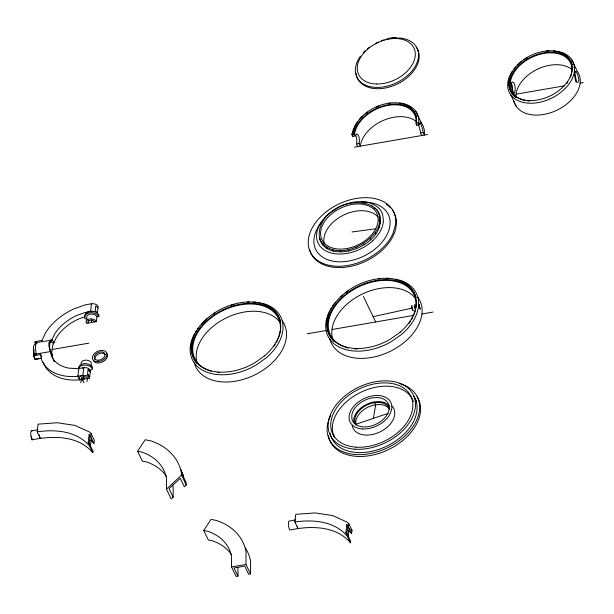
<?xml version="1.0" encoding="UTF-8"?>
<svg xmlns="http://www.w3.org/2000/svg" width="614" height="614" viewBox="0 0 614 614"><rect width="100%" height="100%" fill="white"/><g stroke="black" fill="none" stroke-linecap="round" stroke-linejoin="round"><path stroke-width="0.92" d="M82.238 380.826L83.45 376.973L82.844 375.4L83.773 367.702L78.201 368.653L69.167 368.193A39.281 26.233 -25.7 0 1 51.43 355.89L50.156 349.88M166.463 489.128L166.517 478.521A69.482 46.403 -25.7 0 0 141.496 452.004L137.605 451.259L145.15 439.77L150.745 440.844A85.469 57.079 -25.7 0 1 181.521 473.455L181.514 475.129L186.249 484.983L184.323 486.779L180.24 478.298L169.057 488.698L173.14 497.179L171.206 498.975L166.463 489.128L181.514 475.129M173.14 497.179L173.179 487.716A71.539 47.777 -25.7 0 0 172.595 485.075M186.249 484.983L186.257 483.302L181.36 471.782L183.578 476.395L180.861 469.388M231.524 566.945L231.57 556.729A66.911 44.684 -25.7 0 0 207.486 531.202L203.741 530.481L211.001 519.413L216.389 520.449A82.299 54.961 -25.7 0 1 246.022 551.856L245.968 564.45L250.535 573.936L248.678 574.259L244.748 566.093L234.018 567.942L237.948 576.109L236.091 576.431L231.524 566.945L245.968 564.45M237.948 576.109L237.986 567.497M250.535 573.936L250.589 561.342A82.299 54.961 -25.7 0 0 245.393 547.941M420.291 121.672A35.351 23.608 -25.7 0 1 424.343 135.08L423.077 132.44A5.772 1.151 74.9 0 0 422.386 128.495A5.664 1.136 74.9 0 0 419.784 123.092L419.393 124.803L416.806 125.248L416.814 124.343M411.94 306.701L412.27 308.627M54.124 342.328L52.106 340.095L49.98 340.402C47.132 345.659 50.448 351.354 52.466 356.25M53.418 343.84L52.681 342.712L50.985 341.921A7.66 2.341 81.1 0 0 49.688 344.354L49.688 348.453L52.182 354.915M84.632 378.339L84.555 378.953C69.282 382.345 49.02 378.37 43.157 362.222M41.391 358.307L35.098 359.39L33.386 355.836L34.054 349.665M35.128 343.026L35.098 341.622L42.005 340.432M35.098 359.39L34.346 357.34M39.91 437.36A5.303 1.55 80.2 0 0 40.34 438.411L37.17 431.826L38.091 424.151L57.355 422.754L74.824 425.395L89.322 431.895L91.125 433.591L94.295 440.177L93.911 443.385L90.112 435.487L89.114 434.551L88.17 442.418L89.16 443.354L92.967 451.259L92.791 452.679C77.978 435.242 52.635 435.618 32.012 439.847L32.181 438.427M78.776 368.561L77.848 376.259L79.559 379.82L83.949 378.608M86.651 320.938L86.843 319.326M88.5 320.623L88.209 323.033A3.339 2.287 6.9 0 1 90.281 320.255A3.339 2.287 6.9 0 1 94.502 321.951M50.225 340.256L51.031 341.929L54.623 334.039A39.281 26.233 -25.7 0 1 76.873 315.442L85.538 312.373L90.542 311.513L91.471 303.784A5.303 3.63 6.9 0 1 98.179 306.478L97.419 312.764L95.178 310.73L95.761 305.856L98.01 307.898M91.356 322.496L91.678 319.81M88.071 369.774L90.312 371.8L88.071 369.774L87.472 374.701L89.721 376.735M83.826 378.631L81.409 379.498L81.24 378.899A3.339 2.287 6.9 0 1 82.706 376.935L83.45 376.727L84.555 378.953L89.552 378.094L90.481 370.395L92.476 368.868L92.653 367.448A7.268 4.973 6.9 0 0 84.371 363.649A7.268 4.973 6.9 0 0 78.577 368.515M90.995 366.159L91.379 362.935A5.303 3.63 6.9 0 0 84.671 360.241A5.303 3.63 6.9 0 0 81.386 364.662M96.352 321.629A5.303 3.63 6.9 0 0 89.644 318.935A5.303 3.63 6.9 0 0 86.359 323.355L96.352 321.629L96.935 316.801L98.785 316.479L98.961 315.059A7.268 4.973 6.9 0 0 90.68 311.252A7.268 4.973 6.9 0 0 84.885 316.118M89.16 443.354L90.112 435.487M92.791 452.679L89.621 446.094L89.797 444.674L88.17 442.418M91.125 433.591L90.742 436.8L89.114 434.551M90.427 445.987L91.379 438.12M351.615 533.543L347.816 525.645L346.826 524.709L345.874 532.584L346.864 533.512L350.671 541.418L350.502 542.837C337.861 527.725 316.325 525.899 298.043 528.57L294.873 521.984L295.802 514.309L315.059 512.913L332.535 515.553L347.025 522.053L348.836 523.75L352.006 530.335L351.615 533.543L348.192 530.319M319.433 238.708C331.997 262.608 370.557 246.552 378.623 226.32C387.426 199.995 349.757 197.7 335.198 209.666C314.115 220.787 311.812 252.009 340.793 251.87C359.382 251.64 385.477 235.553 379.314 214.324M346.864 533.512L347.816 525.645M350.502 542.837L347.332 536.252L347.501 534.832L345.874 532.584M348.445 526.958L348.836 523.75M348.138 536.145L349.082 528.278M373.396 418.364L375.684 404.864L374.67 402.761M80.772 382.791L81.378 379.352M87.702 378.408L87.318 377.848A3.339 2.287 6.9 0 0 84.333 376.651L83.803 376.689L83.013 380.611L84.087 382.844M86.85 381.747L87.61 378.262M88.416 375.261L88.639 374.494L88.193 375.077M416.162 121.418A32.603 21.774 -25.7 0 0 382.998 120.559A32.603 21.774 -25.7 0 0 360.303 146.14L359.029 143.507A5.772 2.187 85.9 0 0 359.343 139.386A5.664 2.149 85.9 0 0 356.742 133.982L355.352 135.863L352.766 136.316L352.95 135.832M41.33 341.868L45.705 332.519A50.049 33.425 -25.7 0 1 74.056 308.819L85.254 304.859L91.471 303.784M415.356 308.635L414.719 306.946L414.772 305.772L415.148 306.048L414.22 306.294L415.386 306.547M415.148 306.048L415.31 306.371M36.08 343.418L37.715 342.489L37.132 342.32A9.624 2.809 80.2 0 0 35.942 352.167L36.326 354.009L35.221 354.163M38.068 429.67L31.222 431.013A5.303 1.55 80.2 0 0 30.761 434.85L30.938 436.209A5.303 1.55 80.2 0 0 32.012 439.847M84.786 316.809L78.584 318.996A39.281 26.233 -25.7 0 0 56.334 337.6L52.789 345.191L51.699 352.643L52.973 358.645M355.015 422.156L356.028 424.259L388.155 413.352M414.719 306.946L416.108 306.57M373.12 316.701L412.094 308.098M516.082 94.18L564.496 85.822M580.123 83.12L583.3 82.568M419.393 124.803L418.633 123.222A2.372 1.619 6.9 0 0 416.338 122.194A33.586 22.426 -25.7 0 0 387.611 103.359A33.586 22.426 -25.7 0 0 353.035 133.131L353.672 134.443L354.593 134.282A32.603 21.774 -25.7 0 1 388.163 105.385A32.603 21.774 -25.7 0 1 416.046 123.667L416.806 125.248M416.046 123.667L416.967 123.514L416.338 122.194M355.291 135.042A5.664 2.149 85.9 0 1 356.757 139.831A5.772 2.187 85.9 0 1 356.442 143.952L359.029 143.507M418.433 125.072A5.664 1.136 74.9 0 1 419.792 128.948A5.772 1.151 74.9 0 1 420.483 132.893L423.077 132.44M354.531 147.137L427.521 134.527M34.937 342.973L37.715 342.489A3.63 2.425 -25.7 0 0 35.927 343.372M38.621 342.336L40.424 342.021M42.205 341.714L51.814 340.056M52.159 349.489L88.869 343.149M50.517 351.561L33.555 354.493L34.123 356.596M33.386 355.836L40.578 354.593L41.606 356.726M35.121 359.251L41.368 358.169M307.169 333.793L326.602 330.439M331.974 329.511L413.759 315.381M421.925 313.977L433.031 312.058M89.552 378.094A5.303 3.63 6.9 0 0 82.844 375.4L75.783 376.497A49.88 33.317 -25.7 0 1 41.79 360.288L40.309 353.319L40.524 353.91M295.771 519.828L288.925 521.171A5.303 1.55 80.2 0 0 288.465 525.008L288.641 526.367A5.303 1.55 80.2 0 0 289.716 530.012L298.043 528.57A5.303 1.55 80.2 0 1 297.253 526.275M351.999 231.969L375.76 228.776M389.199 38.175L397.081 37.569M37.17 431.826C55.452 429.155 76.988 430.982 89.621 446.094M294.873 521.984C313.155 519.314 334.691 521.14 347.332 536.252M412.953 309.878L412.416 309.034M373.926 208L375.238 209.082M350.801 529.207L352.006 530.335M90.488 440.161L93.911 443.385M91.624 450.001L92.967 451.259M379.951 215.644L376.574 209.382M571.496 59.243L577.198 71.101A35.351 23.608 -25.7 0 1 556.714 110.305A35.351 23.608 -25.7 0 1 513.826 101.057M510.71 94.794L516.412 106.652M415.709 111.203L421.419 123.061M420.483 132.893L421.749 135.525M354.593 134.282L355.352 135.863M353.933 127.919A35.351 23.608 -25.7 0 0 352.006 134.735L352.766 136.316M356.442 143.952L357.709 146.585M380.012 220.104L380.649 221.424M371.977 205.606L372.614 206.918M379.728 222.445L380.365 223.765M378.623 226.32L379.26 227.633M375.246 232.545L375.883 233.865M370.104 238.362L370.733 239.675M363.542 243.374L364.179 244.687M356.02 247.235L356.657 248.547M348.046 249.683L348.683 251.003M363.396 296.493L375.653 321.966M340.164 250.55L340.793 251.87M332.903 249.791L333.54 251.103M326.771 247.434L327.4 248.754M322.173 243.658L322.81 244.971M346.826 524.709L347.455 526.029M203.741 530.481L208.299 539.959L212.045 540.681A66.911 44.684 -25.7 0 1 231.424 554.572M85.538 312.373L86.229 313.8M137.605 451.259L142.348 461.106L146.232 461.851A69.482 46.403 -25.7 0 1 166.356 476.272M50.371 340.164L51.077 341.63M49.059 343.034L49.688 344.354M35.098 341.622L36.126 343.756M34.069 354.163L33.739 352.574A7.66 2.233 80.2 0 1 34.683 344.738M356.028 424.259L355.744 422.294A18.658 12.457 -25.7 0 1 373.842 405.094L378.393 404.526A18.658 12.457 -25.7 0 1 389.875 409.653M319.863 238.378L320.063 240.028M353.787 422.685L353.748 419.04A19.832 13.247 -25.7 0 1 374.686 401.809L379.429 401.579A19.832 13.247 -25.7 0 1 389.667 406.621M414.642 397.995A46.15 30.823 -25.7 0 1 416.637 402.009M333.985 435.902A43.402 28.988 -25.7 0 1 333.555 434.037M334.5 437.605A43.402 28.988 -25.7 0 1 362.122 391.64A43.402 28.988 -25.7 0 1 413.406 401.748M355.897 424.965A18.658 12.457 -25.7 0 1 355.214 423.491L354.731 420.191A18.658 12.457 -25.7 0 1 372.828 402.984L377.38 402.423A18.658 12.457 -25.7 0 1 389.545 409.024M417.129 396.805A48.897 32.657 -25.7 0 1 386.037 450.737A48.897 32.657 -25.7 0 1 328.367 435.633M399.307 383.512A48.897 32.657 -25.7 0 1 413.36 426.108A48.897 32.657 -25.7 0 1 352.712 454.23A48.897 32.657 -25.7 0 1 330.723 415.31M413.752 396.153A46.15 30.823 -25.7 0 1 384.694 447.092A46.15 30.823 -25.7 0 1 330.086 433.07M392.185 406.222A22.588 15.081 -25.7 0 1 379.997 431.926A22.588 15.081 -25.7 0 1 352.198 425.563M345.905 347.263A46.349 30.953 -25.7 0 1 334.676 306.808A46.349 30.953 -25.7 0 1 391.241 280.659A46.349 30.953 -25.7 0 1 413.314 316.118M412.547 317.737A46.349 30.953 -25.7 0 1 411.687 319.364M410.728 320.992A46.349 30.953 -25.7 0 1 409.131 323.394M356.957 349.074A46.349 30.953 -25.7 0 1 355.03 348.967M348.552 347.992A46.349 30.953 -25.7 0 1 346.826 347.539M417.865 297.276A49.097 32.788 -25.7 0 1 389.406 351.73A49.097 32.788 -25.7 0 1 329.848 338.882M332.918 339.672A46.349 30.953 -25.7 0 1 361.462 294.451A46.349 30.953 -25.7 0 1 415.501 298.665M399.008 279.953A49.097 32.788 -25.7 0 1 401.863 334.193L391.594 341.491A49.097 32.788 -25.7 0 1 340.601 347.777A49.097 32.788 -25.7 0 1 328.574 313.247M328.935 312.457A49.097 32.788 -25.7 0 1 329.718 310.876M330.585 309.295A49.097 32.788 -25.7 0 1 331.537 307.721M332.565 306.163A49.097 32.788 -25.7 0 1 333.663 304.636M334.231 303.876A49.097 32.788 -25.7 0 1 335.336 302.495M341.069 296.493A49.097 32.788 -25.7 0 1 342.474 295.25M345.928 292.464A49.097 32.788 -25.7 0 1 348.138 290.875M378.293 278.902A49.097 32.788 -25.7 0 1 380.143 278.664M386.521 278.303A49.097 32.788 -25.7 0 1 388.271 278.334M395.608 279.147A49.097 32.788 -25.7 0 1 397.335 279.516M333.916 341.361A47.339 31.613 -25.7 0 1 332.021 339.258M331.468 338.521A47.339 31.613 -25.7 0 1 358.284 286.316A47.339 31.613 -25.7 0 1 416.092 297.521M392.392 210.034A46.25 30.884 -25.7 0 1 365.583 261.326A46.25 30.884 -25.7 0 1 309.487 249.223M386.298 204.293A46.25 30.884 -25.7 0 1 390.65 207.923M361.707 202.152A40.263 26.886 -25.7 0 1 387.319 234.087A40.263 26.886 -25.7 0 1 333.348 261.249A40.263 26.886 -25.7 0 1 321.383 222.445M372.621 240.757A35.566 23.754 -25.7 0 0 383.167 223.335L383.451 220.971L382.668 214.532A35.351 23.608 -25.7 0 0 337.193 207.893A35.351 23.608 -25.7 0 0 321.797 248.064A35.351 23.608 -25.7 0 0 372.621 240.757M324.261 243.881A30.439 20.331 -25.7 0 1 343.356 215.192A30.439 20.331 -25.7 0 1 378.178 217.187M403.03 103.536A35.351 23.608 -25.7 0 1 418.633 123.222M354.662 126.4A35.351 23.608 -25.7 0 1 357.463 121.894M359.789 119.024A35.351 23.608 -25.7 0 1 362.49 116.261M366.021 113.268A35.351 23.608 -25.7 0 1 367.479 112.185M376.259 107.158A35.351 23.608 -25.7 0 1 378.815 106.084M388.401 103.398A35.351 23.608 -25.7 0 1 390.32 103.106M399.599 102.968A35.351 23.608 -25.7 0 1 401.349 103.213M353.672 134.443A33.586 22.426 -25.7 0 1 384.088 105.6A33.586 22.426 -25.7 0 1 416.645 117.404M352.006 134.735A2.372 1.619 6.9 0 1 353.035 133.131M416.208 47.055A33.386 22.296 -25.7 0 1 397.12 84.11A33.386 22.296 -25.7 0 1 356.465 75.591M356.281 74.77A33.386 22.296 -25.7 0 1 356.043 73.074M398.678 37.93A33.386 22.296 -25.7 0 1 415.455 65.913A33.386 22.296 -25.7 0 1 371.478 86.919A33.386 22.296 -25.7 0 1 360.464 56.181M363.319 52.712A33.386 22.296 -25.7 0 1 365.246 50.762M367.318 48.92A33.386 22.296 -25.7 0 1 369.551 47.178M375.837 43.272A33.386 22.296 -25.7 0 1 378.209 42.113M381.424 40.777A33.386 22.296 -25.7 0 1 384.149 39.849M385.991 39.319A33.386 22.296 -25.7 0 1 388.754 38.682M391.479 38.229A33.386 22.296 -25.7 0 1 395.101 37.907M96.935 316.801A5.303 3.63 6.9 0 0 90.227 314.107A5.303 3.63 6.9 0 0 86.942 318.528L85.093 318.843A7.268 4.973 6.9 0 1 89.59 312.787A7.268 4.973 6.9 0 1 98.785 316.479M78.523 368.646A7.268 4.973 6.9 0 1 85.139 365.038A7.268 4.973 6.9 0 1 92.476 368.868M82.537 368.047A5.303 3.63 6.9 0 1 90.481 370.395M54.324 361.73A39.281 26.233 -25.7 0 1 53.495 360.218M90.542 311.513A5.303 3.63 6.9 0 1 93.267 311.559M79.559 379.82A5.303 3.63 6.9 0 1 82.844 375.4M36.326 354.009A3.63 2.425 -25.7 0 1 33.762 352.712M35.029 344.262A3.63 2.425 -25.7 0 1 35.435 343.794M560.428 51.99A35.351 23.608 -25.7 0 1 569.992 82.614A35.351 23.608 -25.7 0 1 526.812 103.029A35.351 23.608 -25.7 0 1 509.72 75.959M510.065 75.2A35.351 23.608 -25.7 0 1 512.214 71.416M513.788 69.213A35.351 23.608 -25.7 0 1 515.576 67.064M517.564 64.977A35.351 23.608 -25.7 0 1 521.8 61.308M524.018 59.704A35.351 23.608 -25.7 0 1 527.111 57.739M546.107 51.146A35.351 23.608 -25.7 0 1 548.985 50.878M553.598 50.862A35.351 23.608 -25.7 0 1 555.386 51.016M557.128 51.254A35.351 23.608 -25.7 0 1 559.63 51.776M522.361 99.821A32.603 21.774 -25.7 0 1 514.655 71.569A32.603 21.774 -25.7 0 1 553.935 52.996A32.603 21.774 -25.7 0 1 570.421 77.103M567.912 81.923A32.603 21.774 -25.7 0 1 566.852 83.466M529.475 101.133A32.603 21.774 -25.7 0 1 527.626 100.972M524.955 100.527A32.603 21.774 -25.7 0 1 523.281 100.105M516.006 97.641A32.603 21.774 -25.7 0 1 536.575 69.643A32.603 21.774 -25.7 0 1 571.941 69.459M572.609 66.274A33.586 22.426 -25.7 0 1 572.831 67.993M515.913 97.565A33.586 22.426 -25.7 0 1 527.81 58.706A33.586 22.426 -25.7 0 1 572.21 64.639M575.894 81.9A5.772 2.187 85.9 0 0 576.262 80.933A5.772 1.151 74.9 0 0 575.579 76.988A5.664 1.136 74.9 0 0 574.696 74.24M512.475 90.765A5.772 2.187 85.9 0 0 512.536 87.879A5.664 2.149 85.9 0 0 511.071 83.09M95.04 359.52A5.695 3.807 -25.7 0 1 98.417 354.04A5.695 3.807 -25.7 0 1 105.063 354.324M106.706 353.273A7.66 5.112 -25.7 0 1 102.822 361.807A7.66 5.112 -25.7 0 1 93.228 360.264M261.748 303.162A49.097 32.788 -25.7 0 1 266.269 357.839L256.007 365.138A49.097 32.788 -25.7 0 1 205.015 371.416A49.097 32.788 -25.7 0 1 192.988 336.894M193.349 336.104A49.097 32.788 -25.7 0 1 194.554 333.732M195.467 332.151A49.097 32.788 -25.7 0 1 196.457 330.585M197.516 329.043A49.097 32.788 -25.7 0 1 198.644 327.523M201.53 324.092A49.097 32.788 -25.7 0 1 206.88 318.896M213.296 314.007A49.097 32.788 -25.7 0 1 214.823 313.01M231.301 305.219A49.097 32.788 -25.7 0 1 233.903 304.429M247.319 302.065A49.097 32.788 -25.7 0 1 249.138 301.981M253.628 302.019A49.097 32.788 -25.7 0 1 255.493 302.149M257.327 302.357A49.097 32.788 -25.7 0 1 260.021 302.786M282.279 320.922A49.097 32.788 -25.7 0 1 253.82 375.377A49.097 32.788 -25.7 0 1 194.262 362.529M196.825 361.577A46.349 30.953 -25.7 0 1 227.08 317.515A46.349 30.953 -25.7 0 1 279.915 322.304M211.239 371.186A46.349 30.953 -25.7 0 1 198.506 331.322A46.349 30.953 -25.7 0 1 254.626 304.199A46.349 30.953 -25.7 0 1 278.104 338.867M277.351 340.57A46.349 30.953 -25.7 0 1 276.538 342.198M275.141 344.638A46.349 30.953 -25.7 0 1 274.097 346.242M219.444 372.614A46.349 30.953 -25.7 0 1 217.533 372.429M197.033 363.626A47.339 31.613 -25.7 0 1 221.47 310.569A47.339 31.613 -25.7 0 1 280.506 321.168M413.383 310.5A2.748 0.553 74.9 0 1 411.925 308.105A2.748 0.553 74.9 0 1 412.217 305.902M415.356 309.249A2.748 0.553 74.9 0 1 414.404 305.273A2.748 0.553 74.9 0 1 415.463 306.14M39.549 436.117A5.303 1.55 80.2 0 1 39.265 434.773M31.59 430.782A5.303 1.55 80.2 0 1 32.02 430.913M31.682 436.984A3.339 0.975 80.2 0 1 31.506 436.14M575.188 71.938L575.18 72.843A5.772 2.187 85.9 0 0 574.865 76.965A5.664 2.149 85.9 0 0 577.467 82.368A5.772 2.187 85.9 0 0 578.856 80.488A5.772 1.151 74.9 0 0 578.165 76.535A5.664 1.136 74.9 0 0 575.571 71.132L575.188 71.938M378.155 220.495L377.886 222.69A30.439 20.331 -25.7 0 1 332.32 247.949A30.439 20.331 -25.7 0 1 336.917 210.157A30.439 20.331 -25.7 0 1 378.155 220.495M395.585 224.44L393.052 233.358A46.25 30.884 -25.7 0 1 320.892 262.447A46.25 30.884 -25.7 0 1 337.224 204.815A46.25 30.884 -25.7 0 1 395.585 224.44M511.516 82.936L511.14 83.911A5.772 1.151 74.9 0 0 511.823 87.856A5.664 1.136 74.9 0 0 514.425 93.259A5.772 1.151 74.9 0 0 514.816 91.547A5.772 2.187 85.9 0 0 515.131 87.426A5.664 2.149 85.9 0 0 512.529 82.023L511.516 82.936M419.162 304.421L418.487 305.818L420.168 309.31L419.162 304.421M419.193 304.966L418.694 305.995L419.938 308.581L419.193 304.966M264.573 355.821L254.68 362.866A47.339 31.613 -25.7 0 1 191.138 347.708A47.339 31.613 -25.7 0 1 255.079 302.226A47.339 31.613 -25.7 0 1 264.573 355.821M400.159 332.182L390.266 339.22A47.339 31.613 -25.7 0 1 326.725 324.069A47.339 31.613 -25.7 0 1 390.665 278.579A47.339 31.613 -25.7 0 1 400.159 332.182M377.495 397.565L372.752 397.788A19.832 13.247 -25.7 0 0 351.814 415.026L351.853 418.671A19.832 13.247 -25.7 0 0 370.595 426.193A19.832 13.247 -25.7 0 0 389.076 409.454L389.038 405.808A19.832 13.247 -25.7 0 0 377.495 397.565M355.084 449.195A46.15 30.823 -25.7 0 0 415.118 400.359A46.15 30.823 -25.7 0 0 345.229 395.654A46.15 30.823 -25.7 0 0 355.084 449.195M356.082 447.161A43.402 28.988 -25.7 0 0 412.539 401.234A43.402 28.988 -25.7 0 0 346.81 396.813A43.402 28.988 -25.7 0 0 356.082 447.161M362.26 428.94A22.588 15.081 -25.7 0 0 391.64 405.04A22.588 15.081 -25.7 0 0 357.44 402.738A22.588 15.081 -25.7 0 0 362.26 428.94M376.382 83.995A30.677 20.485 -25.7 0 0 414.864 50.563A30.677 20.485 -25.7 0 0 367.594 49.204A30.677 20.485 -25.7 0 0 376.382 83.995M529.452 100.589A33.586 22.426 -25.7 0 0 571.795 64.132A33.586 22.426 -25.7 0 0 520.158 62.382A33.586 22.426 -25.7 0 0 529.452 100.589M97.534 361.715A7.66 5.112 -25.7 0 0 106.729 353.119A7.66 5.112 -25.7 0 0 94.725 353.273A7.66 5.112 -25.7 0 0 97.534 361.715M98.079 360.257A5.695 3.807 -25.7 0 0 104.917 353.871A5.695 3.807 -25.7 0 0 95.991 353.979A5.695 3.807 -25.7 0 0 98.079 360.257"/></g></svg>
